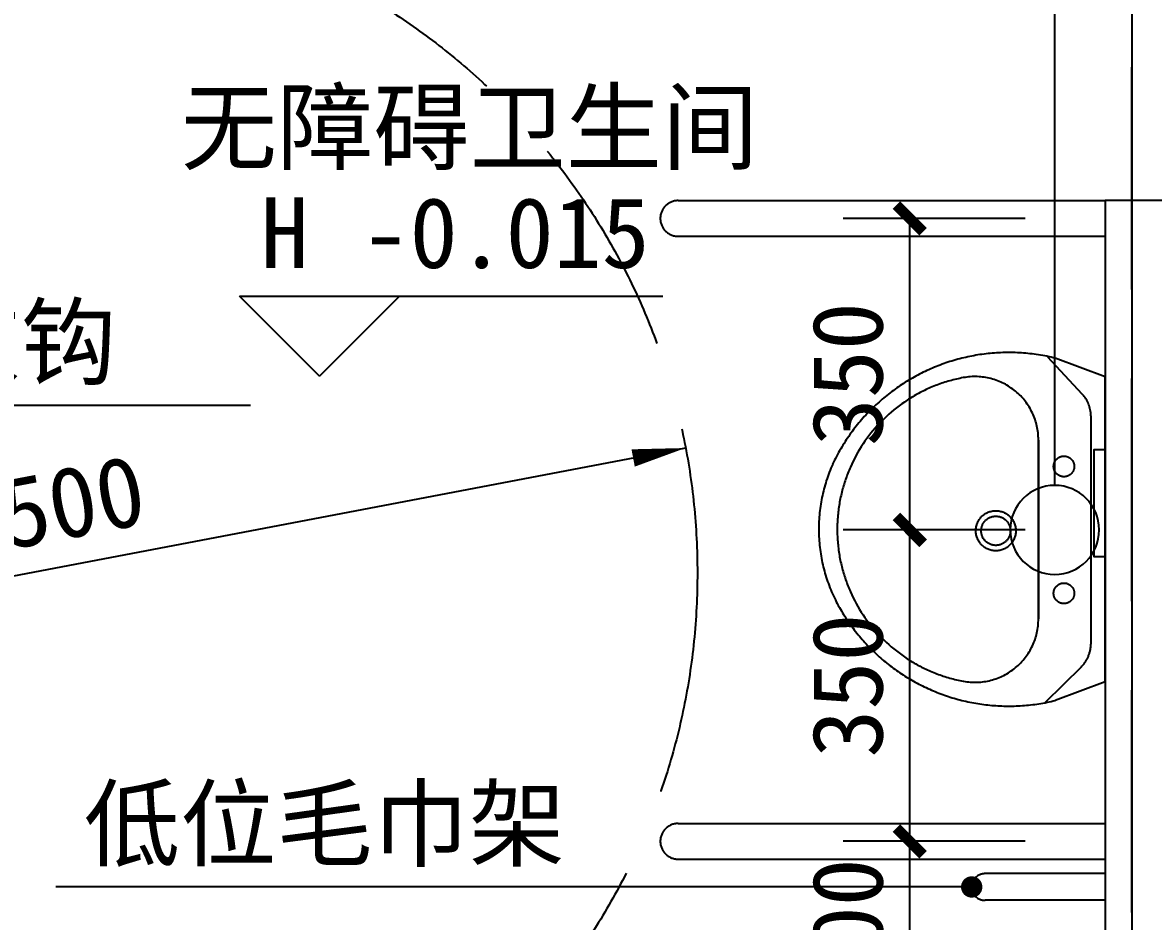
# Model space of a CAD drawing. Header units: millimetres. Extents: x -15 to 66915, y -15 to 18798.
# Drawn here: x 55834 to 57105, y 3962 to 4972 of the extents above; entities that cross this region are included whole.
import ezdxf
from ezdxf.xclip import XClip

# ---------------------------------------------------------------- set-up
doc = ezdxf.new("R2010")
doc.units = ezdxf.units.MM
doc.header["$LTSCALE"] = 1000
doc.header["$XCLIPFRAME"] = 2
for name, pattern in [('125-墙体-无障碍$0$DASH', [0.35, 0.25, -0.1]), ('3#-轴线$0$DOTE', [2.42, 2, -0.2, 0.02, -0.2]), ('DASH', [0.35, 0.25, -0.1])]:
    doc.linetypes.add(name, pattern=pattern)
doc.layers.get('Defpoints').update_dxf_attribs({"color": 4, "linetype": 'DASH'})
for name, color, linetype in [('125-墙体-无障碍$0$A-DOOR', 51, 'Continuous'), ('125-墙体-无障碍$0$A-FLOR-OVHD', 171, '125-墙体-无障碍$0$DASH'), ('125-墙体-无障碍$0$A-FLOR-SPCL', 225, 'Continuous'), ('125-墙体-无障碍$0$A-WALL-BLOK', 131, 'Continuous'), ('3#-轴线$0$A-ANNO-DOTE', 10, '3#-轴线$0$DOTE'), ('厨卫大样-无障碍$0$A-ANNO-ELEV', 3, 'Continuous'), ('厨卫大样-无障碍$0$A-ANNO-IDEN', 3, 'Continuous'), ('厨卫大样-无障碍$0$A-ANNO-TEXT', 7, 'Continuous')]:
    doc.layers.add(name, color=color, linetype=linetype)
doc.styles.add('125-墙体-无障碍$0$_TCH_DIM_T3', font='')
doc.styles.add('125-墙体-无障碍$0$单元-己庚辛$0$C_卫生间_1#$0$WC_4#$0$1F-2#core$0$1F-2#core$0$Standard', font='gbenor.shx', dxfattribs={"bigfont": 'gbcbig.shx'})
doc.styles.add('厨卫大样-无障碍$0$_TCH_DIM', font='')
doc.styles.add('厨卫大样-无障碍$0$_TCH_DIM_T3', font='')
doc.styles.add('厨卫大样-无障碍$0$Standard', font='')
doc.styles.get('125-墙体-无障碍$0$_TCH_DIM_T3').set_extended_font_data('SimSun')
doc.styles.get('厨卫大样-无障碍$0$_TCH_DIM').set_extended_font_data('SimSun')
doc.styles.get('厨卫大样-无障碍$0$_TCH_DIM_T3').set_extended_font_data('SimSun')
doc.styles.get('厨卫大样-无障碍$0$Standard').set_extended_font_data('SimSun')
doc.dimstyles.new('125-墙体-无障碍$0$_TCH_ARCH&&30', dxfattribs={"dimtxt": 79.303797, "dimasz": 30, "dimexe": 75, "dimexo": 90, "dimgap": 30, "dimtad": 1, "dimdec": 0, "dimzin": 0, "dimdsep": 46, "dimtxsty": '125-墙体-无障碍$0$_TCH_DIM_T3', "dimblk": '125-墙体-无障碍$0$_ArchTick', "dimcen": 0.09, "dimclrt": 7, "dimazin": 2, "dimtfac": 1, "dimtdec": 0, "dimtix": 1, "dimtmove": 2, "dimatfit": 3, "dimfxl": 100, "dimtolj": 1, "dimtzin": 0, "dimarcsym": 0})
doc.dimstyles.new('厨卫大样-无障碍$0$_TCH_ARCH&&30', dxfattribs={"dimtxt": 79.303797, "dimasz": 30, "dimexe": 75, "dimexo": 90, "dimgap": 30, "dimtad": 1, "dimdec": 0, "dimzin": 0, "dimdsep": 46, "dimtxsty": '厨卫大样-无障碍$0$_TCH_DIM_T3', "dimblk": '厨卫大样-无障碍$0$_ArchTick', "dimcen": 0.09, "dimclrt": 7, "dimazin": 2, "dimtfac": 1, "dimtdec": 0, "dimtix": 1, "dimtmove": 2, "dimatfit": 3, "dimfxl": 100, "dimtolj": 1, "dimtzin": 0, "dimarcsym": 0})

# ---------------------------------------------------------------- blocks, each defined once
blk = doc.blocks.new('3#-轴线')
at = {"layer": '3#-轴线$0$A-ANNO-DOTE'}
for points in [[(-3000, -4800), (45757.3, -4800)], [(-3000, -5100), (45757.3, -5100)]]:
    blk.add_lwpolyline(points, dxfattribs=at)
blk = doc.blocks.new('3#~5#楼$0$bghtrb')
blk.add_blockref('3#-轴线', (-21700, 0))
blk = doc.blocks.new('3#~5#楼')
ref = blk.add_blockref('3#~5#楼$0$bghtrb', (50041.1, 9822.2), dxfattribs=dict(xscale=-1))
XClip(ref).set_block_clipping_path([(-1200, -7200), (3050, -2800)])
ref = blk.add_blockref('3#~5#楼$0$bghtrb', (60530.3, 9622.2), dxfattribs=dict(xscale=-1))
XClip(ref).set_block_clipping_path([(16250, -7000), (20600, -2800)])
blk = doc.blocks.new('125-墙体-无障碍$0$_ArchTick')
at = {"color": 0, "linetype": 'ByBlock', "const_width": 0.4}
blk.add_lwpolyline([(-0.5, -0.5), (0.5, 0.5)], dxfattribs=at)
blk = doc.blocks.new('*D1358')
at = {"layer": 'Defpoints', "color": 0, "lineweight": -2, "transparency": 16777216}
for p, q in [((1950.4, -6670), (1950.4, -6640)), ((2080, -6670), (1875.4, -6670)), ((1950.4, -6870), (1950.4, -6670)), ((2080, -6870), (1875.4, -6870)), ((1950.4, -6870), (1950.4, -6900))]:
    blk.add_line(p, q, dxfattribs=at)
at = {"layer": 'Defpoints', "color": 0, "transparency": 16777216}
for p in [(1950.4, -6670), (2170, -6670), (2170, -6870)]:
    blk.add_point(p, dxfattribs=at)
at = {"layer": 'Defpoints', "color": 0, "lineweight": -2, "transparency": 16777216, "xscale": 30, "yscale": 30, "zscale": 30}
for p, rotation in [((1950.4, -6670), 270), ((1950.4, -6870), 90)]:
    blk.add_blockref('125-墙体-无障碍$0$_ArchTick', p, dxfattribs=dict(at, rotation=rotation))
at = {"layer": 'Defpoints', "color": 7, "transparency": 16777216, "insert": (1880.8, -6770), "char_height": 79.3, "attachment_point": 5, "rotation": 90, "style": '125-墙体-无障碍$0$_TCH_DIM_T3'}
blk.add_mtext('\\A1;200', dxfattribs=at)
blk = doc.blocks.new('*D1359')
at = {"layer": 'Defpoints', "color": 0, "lineweight": -2, "transparency": 16777216}
for p, q in [((2080, -6320), (1875.4, -6320)), ((1950.4, -6670), (1950.4, -6320)), ((2080, -6670), (1875.4, -6670))]:
    blk.add_line(p, q, dxfattribs=at)
at = {"layer": 'Defpoints', "color": 0, "transparency": 16777216}
for p in [(1950.4, -6320), (2170, -6320), (2170, -6670)]:
    blk.add_point(p, dxfattribs=at)
at = {"layer": 'Defpoints', "color": 0, "lineweight": -2, "transparency": 16777216, "xscale": 30, "yscale": 30, "zscale": 30}
for p, rotation in [((1950.4, -6320), 90), ((1950.4, -6670), 270)]:
    blk.add_blockref('125-墙体-无障碍$0$_ArchTick', p, dxfattribs=dict(at, rotation=rotation))
at = {"layer": 'Defpoints', "color": 7, "transparency": 16777216, "insert": (1880.8, -6495), "char_height": 79.3, "attachment_point": 5, "rotation": 90, "style": '125-墙体-无障碍$0$_TCH_DIM_T3'}
blk.add_mtext('\\A1;350', dxfattribs=at)
blk = doc.blocks.new('*D1360')
at = {"layer": 'Defpoints', "color": 0, "lineweight": -2, "transparency": 16777216}
for p, q in [((2080, -5970), (1875.4, -5970)), ((1950.4, -6320), (1950.4, -5970)), ((2080, -6320), (1875.4, -6320))]:
    blk.add_line(p, q, dxfattribs=at)
at = {"layer": 'Defpoints', "color": 0, "transparency": 16777216}
for p in [(1950.4, -5970), (2170, -5970), (2170, -6320)]:
    blk.add_point(p, dxfattribs=at)
at = {"layer": 'Defpoints', "color": 0, "lineweight": -2, "transparency": 16777216, "xscale": 30, "yscale": 30, "zscale": 30}
for p, rotation in [((1950.4, -5970), 90), ((1950.4, -6320), 270)]:
    blk.add_blockref('125-墙体-无障碍$0$_ArchTick', p, dxfattribs=dict(at, rotation=rotation))
at = {"layer": 'Defpoints', "color": 7, "transparency": 16777216, "insert": (1880.8, -6145), "char_height": 79.3, "attachment_point": 5, "rotation": 90, "style": '125-墙体-无障碍$0$_TCH_DIM_T3'}
blk.add_mtext('\\A1;350', dxfattribs=at)
blk = doc.blocks.new('厨卫大样-无障碍$0$_ArchTick')
at = {"color": 0, "linetype": 'ByBlock', "const_width": 0.4}
blk.add_lwpolyline([(-0.5, -0.5), (0.5, 0.5)], dxfattribs=at)
blk = doc.blocks.new('*D1324')
at = {"layer": 'Defpoints', "color": 0, "transparency": 16777216}
for p in [(56831.5, 4052.2), (57051.1, 4052.2), (57051.1, 3852.2)]:
    blk.add_point(p, dxfattribs=at)
at = {"layer": '厨卫大样-无障碍$0$A-ANNO-IDEN', "color": 0, "lineweight": -2, "transparency": 16777216}
for p, q in [((56831.5, 4052.2), (56831.5, 4082.2)), ((56961.1, 4052.2), (56756.5, 4052.2)), ((56831.5, 3852.2), (56831.5, 4052.2)), ((56961.1, 3852.2), (56756.5, 3852.2)), ((56831.5, 3852.2), (56831.5, 3822.2))]:
    blk.add_line(p, q, dxfattribs=at)
at = {"layer": '厨卫大样-无障碍$0$A-ANNO-IDEN', "color": 0, "lineweight": -2, "transparency": 16777216, "xscale": 30, "yscale": 30, "zscale": 30}
for p, rotation in [((56831.5, 4052.2), 270), ((56831.5, 3852.2), 90)]:
    blk.add_blockref('厨卫大样-无障碍$0$_ArchTick', p, dxfattribs=dict(at, rotation=rotation))
at = {"layer": '厨卫大样-无障碍$0$A-ANNO-IDEN', "color": 7, "transparency": 16777216, "insert": (56761.8, 3952.2), "char_height": 79.3, "attachment_point": 5, "rotation": 90, "style": '厨卫大样-无障碍$0$_TCH_DIM_T3'}
blk.add_mtext('\\A1;200', dxfattribs=at)
blk = doc.blocks.new('*D1325')
at = {"layer": 'Defpoints', "color": 0, "transparency": 16777216}
for p in [(56831.5, 4402.2), (57051.1, 4402.2), (57051.1, 4052.2)]:
    blk.add_point(p, dxfattribs=at)
at = {"layer": '厨卫大样-无障碍$0$A-ANNO-IDEN', "color": 0, "lineweight": -2, "transparency": 16777216}
for p, q in [((56961.1, 4402.2), (56756.5, 4402.2)), ((56831.5, 4052.2), (56831.5, 4402.2)), ((56961.1, 4052.2), (56756.5, 4052.2))]:
    blk.add_line(p, q, dxfattribs=at)
at = {"layer": '厨卫大样-无障碍$0$A-ANNO-IDEN', "color": 0, "lineweight": -2, "transparency": 16777216, "xscale": 30, "yscale": 30, "zscale": 30}
for p, rotation in [((56831.5, 4402.2), 90), ((56831.5, 4052.2), 270)]:
    blk.add_blockref('厨卫大样-无障碍$0$_ArchTick', p, dxfattribs=dict(at, rotation=rotation))
at = {"layer": '厨卫大样-无障碍$0$A-ANNO-IDEN', "color": 7, "transparency": 16777216, "insert": (56761.8, 4227.2), "char_height": 79.3, "attachment_point": 5, "rotation": 90, "style": '厨卫大样-无障碍$0$_TCH_DIM_T3'}
blk.add_mtext('\\A1;350', dxfattribs=at)
blk = doc.blocks.new('*D1326')
at = {"layer": 'Defpoints', "color": 0, "transparency": 16777216}
for p in [(56831.5, 4752.2), (57051.1, 4752.2), (57051.1, 4402.2)]:
    blk.add_point(p, dxfattribs=at)
at = {"layer": '厨卫大样-无障碍$0$A-ANNO-IDEN', "color": 0, "lineweight": -2, "transparency": 16777216}
for p, q in [((56961.1, 4752.2), (56756.5, 4752.2)), ((56831.5, 4402.2), (56831.5, 4752.2)), ((56961.1, 4402.2), (56756.5, 4402.2))]:
    blk.add_line(p, q, dxfattribs=at)
at = {"layer": '厨卫大样-无障碍$0$A-ANNO-IDEN', "color": 0, "lineweight": -2, "transparency": 16777216, "xscale": 30, "yscale": 30, "zscale": 30}
for p, rotation in [((56831.5, 4752.2), 90), ((56831.5, 4402.2), 270)]:
    blk.add_blockref('厨卫大样-无障碍$0$_ArchTick', p, dxfattribs=dict(at, rotation=rotation))
at = {"layer": '厨卫大样-无障碍$0$A-ANNO-IDEN', "color": 7, "transparency": 16777216, "insert": (56761.8, 4577.2), "char_height": 79.3, "attachment_point": 5, "rotation": 90, "style": '厨卫大样-无障碍$0$_TCH_DIM_T3'}
blk.add_mtext('\\A1;350', dxfattribs=at)
blk = doc.blocks.new('125-墙体-无障碍$0$125-WZA')
at = {"layer": '125-墙体-无障碍$0$A-FLOR-OVHD'}
blk.add_circle((961.7, -6368.4), 750, dxfattribs=at)
at = {"layer": '125-墙体-无障碍$0$A-FLOR-SPCL'}
for p, q in [((1690, -5950), (2170, -5950, 0)), ((1690, -5990), (2170, -5990, 0)), ((2144.3, -6167.4, 0), (2105.5, -6126, 0)), ((2170, -6148, 0), (2114, -6127, 0)), ((2170, -6490.7, 0), (2170, -6148, 0)), ((2170, -6150.1, 0), (2170, -6489.9, 0)), ((2153.9, -6191.8, 0), (2153.9, -6448.4, 0)), ((2095, -6420, 0), (2095, -6219, 0)), ((2095, -6219, 0), (2095, -6420, 0)), ((2143.3, -6473.8, 0), (2102.2, -6514.3, 0)), ((2170, -6490.7, 0), (2114, -6511.7, 0)), ((1690, -6650, 0), (2170, -6650)), ((1690, -6690, 0), (2170, -6690, 0))]:
    blk.add_line(p, q, dxfattribs=at)
blk.add_lwpolyline([(2200, -5950), (2170, -5950), (2170, -7770), (130, -7770), (130, -5030), (2170, -5030), (2170, -5050), (2200, -5050)], dxfattribs=at)
at = {"layer": '125-墙体-无障碍$0$A-FLOR-SPCL', "extrusion": (5.85753e-08, -5.92214e-12, 1), "elevation": 0}
blk.add_lwpolyline([(2170, -6230), (2157.2, -6230), (2157.2, -6350.1), (2170, -6350.1)], close=True, dxfattribs=at)
at = {"layer": '125-墙体-无障碍$0$A-FLOR-SPCL', "elevation": 0}
for points in [[(2170, -6706.3), (2035, -6706.3)], [(2170, -6736.3), (2035, -6736.3)]]:
    blk.add_lwpolyline(points, dxfattribs=at)
at = {"layer": '125-墙体-无障碍$0$A-FLOR-SPCL'}
for centre, radius in [((2123.7, -6248.7, 0), 11.6), ((2047.1, -6321, 0), 22.5), ((2047.1, -6321, 0), 16.4), ((2123.7, -6391.3, 0), 11.6)]:
    blk.add_circle(centre, radius, dxfattribs=at)
for centre, radius, start, end in [((1690, -5970), 20, 90, 270), ((2061.7, -6339.6, 0), 218.9, 76.1751, 154.7296), ((2042.4, -6319.5, 0), 173.5, 100.5602, 259.4398), ((2023.7, -6219, 0), 71.3, 0, 100.5602), ((2118.3, -6191.8, 0), 35.6, 0, 43.181), ((2026.4, -6319.2, 0), 178.3, 155.8071, 206.4628), ((2061.7, -6339.6, 0), 218.9, 176.589, 176.5936), ((2061.7, -6299.1, 0), 218.9, 207.0639, 283.8249), ((2023.7, -6420, 0), 71.3, 259.4398, 0), ((2118.3, -6448.4, 0), 35.6, 314.5607, 0), ((1690, -6670, 0), 20, 90, 270), ((2035, -6721.3, 0), 15, 90, 270)]:
    blk.add_arc(centre, radius, start, end, dxfattribs=at)
at = {"layer": '125-墙体-无障碍$0$A-FLOR-SPCL', "style": '125-墙体-无障碍$0$单元-己庚辛$0$C_卫生间_1#$0$WC_4#$0$1F-2#core$0$1F-2#core$0$Standard', "width": 0.8, "flags": 9}
for tag, p in [('YSIZE', (2170.3, -6319.9, 0)), ('XSIZE', (2170.3, -6319.8, 0))]:
    blk.add_attdef(tag, p, '', height=0.356, rotation=90, dxfattribs=at)
at = {"layer": 'Defpoints'}
for p1, p2, picture, middle in [((2170, -6320), (2170, -5970), '*D1360', (1880.8, -6145)), ((2170, -6670), (2170, -6320), '*D1359', (1880.8, -6495)), ((2170, -6870), (2170, -6670), '*D1358', (1880.8, -6770))]:
    dim = blk.add_aligned_dim(p1=p1, p2=p2, distance=219.6, dimstyle='125-墙体-无障碍$0$_TCH_ARCH&&30', dxfattribs=at)
    dim.commit()
    dim.dimension.update_dxf_attribs({"geometry": picture, "text_midpoint": middle})
blk = doc.blocks.new('125-墙体-无障碍')
at = {"layer": '125-墙体-无障碍$0$A-DOOR'}
blk.add_line((2200, -5050), (2200, -5950), dxfattribs=at)
at = {"layer": '125-墙体-无障碍$0$A-WALL-BLOK'}
for p, q in [((2300, -5950), (2200, -5950)), ((2200, -5950), (2200, -6750)), ((2200, -6750), (2200, -7800))]:
    blk.add_line(p, q, dxfattribs=at)
at = {"layer": 'Defpoints'}
blk.add_lwpolyline([(100, -7800), (2200, -7800), (2200, -5000), (100, -5000)], close=True, dxfattribs=at)
blk.add_blockref('125-墙体-无障碍$0$125-WZA', (0, 0))
blk = doc.blocks.new('厨卫大样-无障碍')
ref = blk.add_blockref('125-墙体-无障碍', (54881.1, 10722.2))
XClip(ref).set_block_clipping_path([(-800, -8100.0000000001), (2500, -8100.0000000001), (2500, -5949.9999999998), (3100, -5949.9999999998), (3100, -5049.9999999998), (2500, -5049.9999999998), (2500, -4700), (-800, -4700)])
at = {"layer": '厨卫大样-无障碍$0$A-ANNO-ELEV'}
for p, q in [((56168.1, 4575), (56078.1, 4665)), ((56078.1, 4665), (56554.1, 4665)), ((56168.1, 4575), (56258.1, 4665))]:
    blk.add_line(p, q, dxfattribs=at)
at = {"layer": '厨卫大样-无障碍$0$A-ANNO-IDEN', "color": 1}
blk.add_line((56994.4, 4452.2), (56994.4, 6322.2), dxfattribs=at)
at = {"layer": '厨卫大样-无障碍$0$A-ANNO-IDEN'}
for p, q in [((55493.1, 4542.2), (56090.4, 4542.2)), ((56469.1, 4000.9), (55871.8, 4000.9)), ((56901.1, 4000.9), (56469.1, 4000.9))]:
    blk.add_line(p, q, dxfattribs=at)
blk.add_lwpolyline([(56520.6, 4483, 19.8, 0, 0), (56579.5, 4494.2, 0, 0, 0)], format="xyseb", dxfattribs=at)
blk.add_lwpolyline([(56579.5, 4494.2), (55106, 4213.5)], dxfattribs=at)
at = {"layer": '厨卫大样-无障碍$0$A-ANNO-IDEN', "color": 1}
blk.add_lwpolyline([(57044.4, 4402.2, 1), (56944.4, 4402.2, 1)], format="xyb", close=True, dxfattribs=at)
at = {"layer": '厨卫大样-无障碍$0$A-ANNO-IDEN', "const_width": 12}
blk.add_lwpolyline([(56907.1, 4000.9, 1), (56895.1, 4000.9, 1)], format="xyb", close=True, dxfattribs=at)
at = {"layer": '厨卫大样-无障碍$0$A-ANNO-IDEN', "color": 7, "style": '厨卫大样-无障碍$0$_TCH_DIM'}
blk.add_text('%%c1500', height=79.3, rotation=10.7844, dxfattribs=at).set_placement((55686.8, 4354.7))
at = {"layer": '厨卫大样-无障碍$0$A-ANNO-TEXT', "color": 1, "style": '厨卫大样-无障碍$0$Standard'}
blk.add_text('无障碍卫生间', height=79.3, dxfattribs=at).set_placement((56012.3, 4815.1))
at = {"layer": '厨卫大样-无障碍$0$A-ANNO-TEXT', "color": 7, "style": '厨卫大样-无障碍$0$_TCH_DIM'}
for s, p in [('H', (56102, 4696.5)), ('-0.015', (56215.5, 4696.5)), ('低位挂衣钩', (55399.7, 4573.7)), ('低位毛巾架', (55903.3, 4032.4))]:
    blk.add_text(s, height=79.3, dxfattribs=at).set_placement(p)
at = {"layer": '厨卫大样-无障碍$0$A-ANNO-IDEN'}
for p1, p2, picture, middle in [((57051.1, 4402.2), (57051.1, 4752.2), '*D1326', (56761.8, 4577.2)), ((57051.1, 4052.2), (57051.1, 4402.2), '*D1325', (56761.8, 4227.2)), ((57051.1, 3852.2), (57051.1, 4052.2), '*D1324', (56761.8, 3952.2))]:
    dim = blk.add_aligned_dim(p1=p1, p2=p2, distance=219.6, dimstyle='厨卫大样-无障碍$0$_TCH_ARCH&&30', dxfattribs=at)
    dim.commit()
    dim.dimension.update_dxf_attribs({"geometry": picture, "text_midpoint": middle})

msp = doc.modelspace()

# ---------------------------------------------------------------- block references
msp.add_blockref('3#~5#楼', (0, 0))

# ---------------------------------------------------------------- next in the draw order: block references
msp.add_blockref('厨卫大样-无障碍', (0, 0))

doc.saveas('drawing.dxf')
